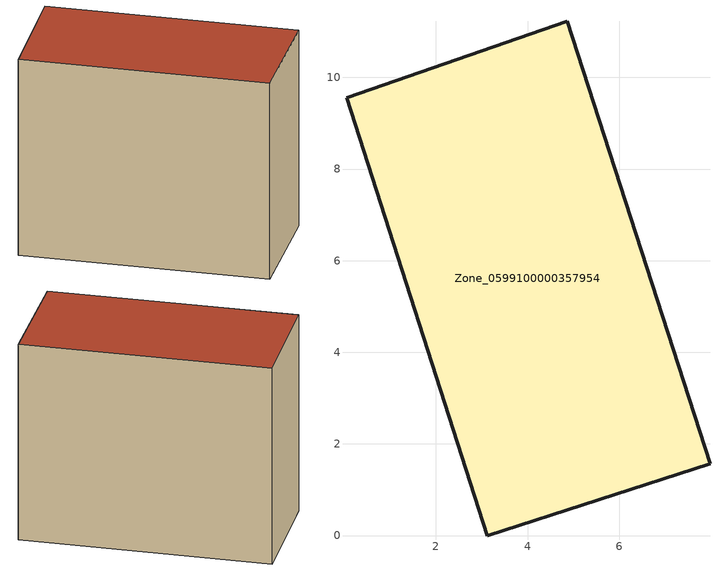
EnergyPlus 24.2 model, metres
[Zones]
Zone_0599100000357954
 floor ground (C_G): 4.87,11.22 7.98,1.57 3.12,0 0.05,9.55 z3.15
 wall outside (C_F): 4.87,11.22 0.05,9.55 3.12,0 7.98,1.57 4.87,11.22 z3.15:11.54
 roof outside (C_R): 7.98,1.57 4.87,11.22 0.05,9.55 3.12,0 z11.54
[BUILDING]
Pand.0599100000357954: North Axis=0; Terrain=City; Loads Convergence Tolerance Value=0.04; Temperature Convergence Tolerance Value=0.4; Solar Distribution=FullExterior; Maximum Number of Warmup Days=25; Minimum Number of Warmup Days=1
[Site:Location]
Rotterdam.The.Hague.AP_ZH_NLD Design_Conditions: Latitude=51.96; Longitude=4.45; Time Zone=1; Elevation=-4.5
[SITE:GROUNDTEMPERATURE:BUILDINGSURFACE]
18, 18, 18, 18, 18, 18, 18, 18, 18, 18, 18, 18
[MATERIAL] Thermal Absorptance=0.9; Solar Absorptance=0.7; Visible Absorptance=0.7
Name | Roughness | Thickness | Conductivity | Density | Specific Heat
G.TI.1992-2005 | MediumSmooth | 0.15 | 0.06 | 540 | 1210
F.TI.1992-2005 | Rough | 0.3 | 0.12 | 1920 | 840
R.TI.1992-2005 | MediumRough | 0.2 | 0.08 | 1500 | 1000
[CONSTRUCTION]
C_G: G.TI.1992-2005
C_F: F.TI.1992-2005
C_R: R.TI.1992-2005
[ZONE]
Zone_0599100000357954: Type=1; Multiplier=1; Ceiling Height=Autocalculate; Volume=Autocalculate; Floor Area=autocalculate; Part of Total Floor Area=Yes
[ZONEINFILTRATION:DESIGNFLOWRATE]
Infil_Zone_0599100000357954: Zone or ZoneList or Space or SpaceList=Zone_0599100000357954; Schedule=AlwaysOn; Design Flow Rate Calculation Method=Flow/Area; Flow Rate per Floor Area=0.0015; Constant Term Coefficient=1; Temperature Term Coefficient=0; Velocity Term Coefficient=0; Velocity Squared Term Coefficient=0
[HVACTEMPLATE:ZONE:IDEALLOADSAIRSYSTEM]
Zone_0599100000357954: Maximum Heating Supply Air Temperature=50; Minimum Cooling Supply Air Temperature=13; Maximum Heating Supply Air Humidity Ratio=0.0156; Minimum Cooling Supply Air Humidity Ratio=0.0077; Heating Limit=NoLimit; Cooling Limit=NoLimit; Dehumidification Control Type=ConstantSensibleHeatRatio; Cooling Sensible Heat Ratio=0.7; Dehumidification Setpoint=60; Humidification Control Type=None; Humidification Setpoint=30; Outdoor Air Method=None; Outdoor Air Flow Rate per Person=0.00944; Outdoor Air Flow Rate per Zone Floor Area=0; Outdoor Air Flow Rate per Zone=0; Demand Controlled Ventilation Type=None; Outdoor Air Economizer Type=NoEconomizer; Heat Recovery Type=None; Sensible Heat Recovery Effectiveness=0.7; Latent Heat Recovery Effectiveness=0.65
[ZONECONTROL:THERMOSTAT]
ThermostatControl_Zone_0599100000357954: Zone or ZoneList=Zone_0599100000357954; Control Type Schedule=DualSetpointControlType; Control 1=Thermostat_Zone_0599100000357954; Temperature Difference Between Cutout And Setpoint=0
[THERMOSTATSETPOINT:DUALSETPOINT]
Thermostat_Zone_0599100000357954: Heating Setpoint Temperature Schedule=HeatingSetpoint_Zone_0599100000357954; Cooling Setpoint Temperature Schedule=CoolingSetpoint_Zone_0599100000357954
[SCHEDULE:COMPACT]
HeatingSetpoint_Zone_0599100000357954: Through: 12/31, For: AllDays, Until: 24:00, 21
CoolingSetpoint_Zone_0599100000357954: Through: 12/31, For: AllDays, Until: 24:00, 24
DualSetpointControlType: Through: 12/31, For: AllDays, Until: 24:00, 4
AlwaysOn: Through: 12/31, For: AllDays, Until: 24:00, 1
